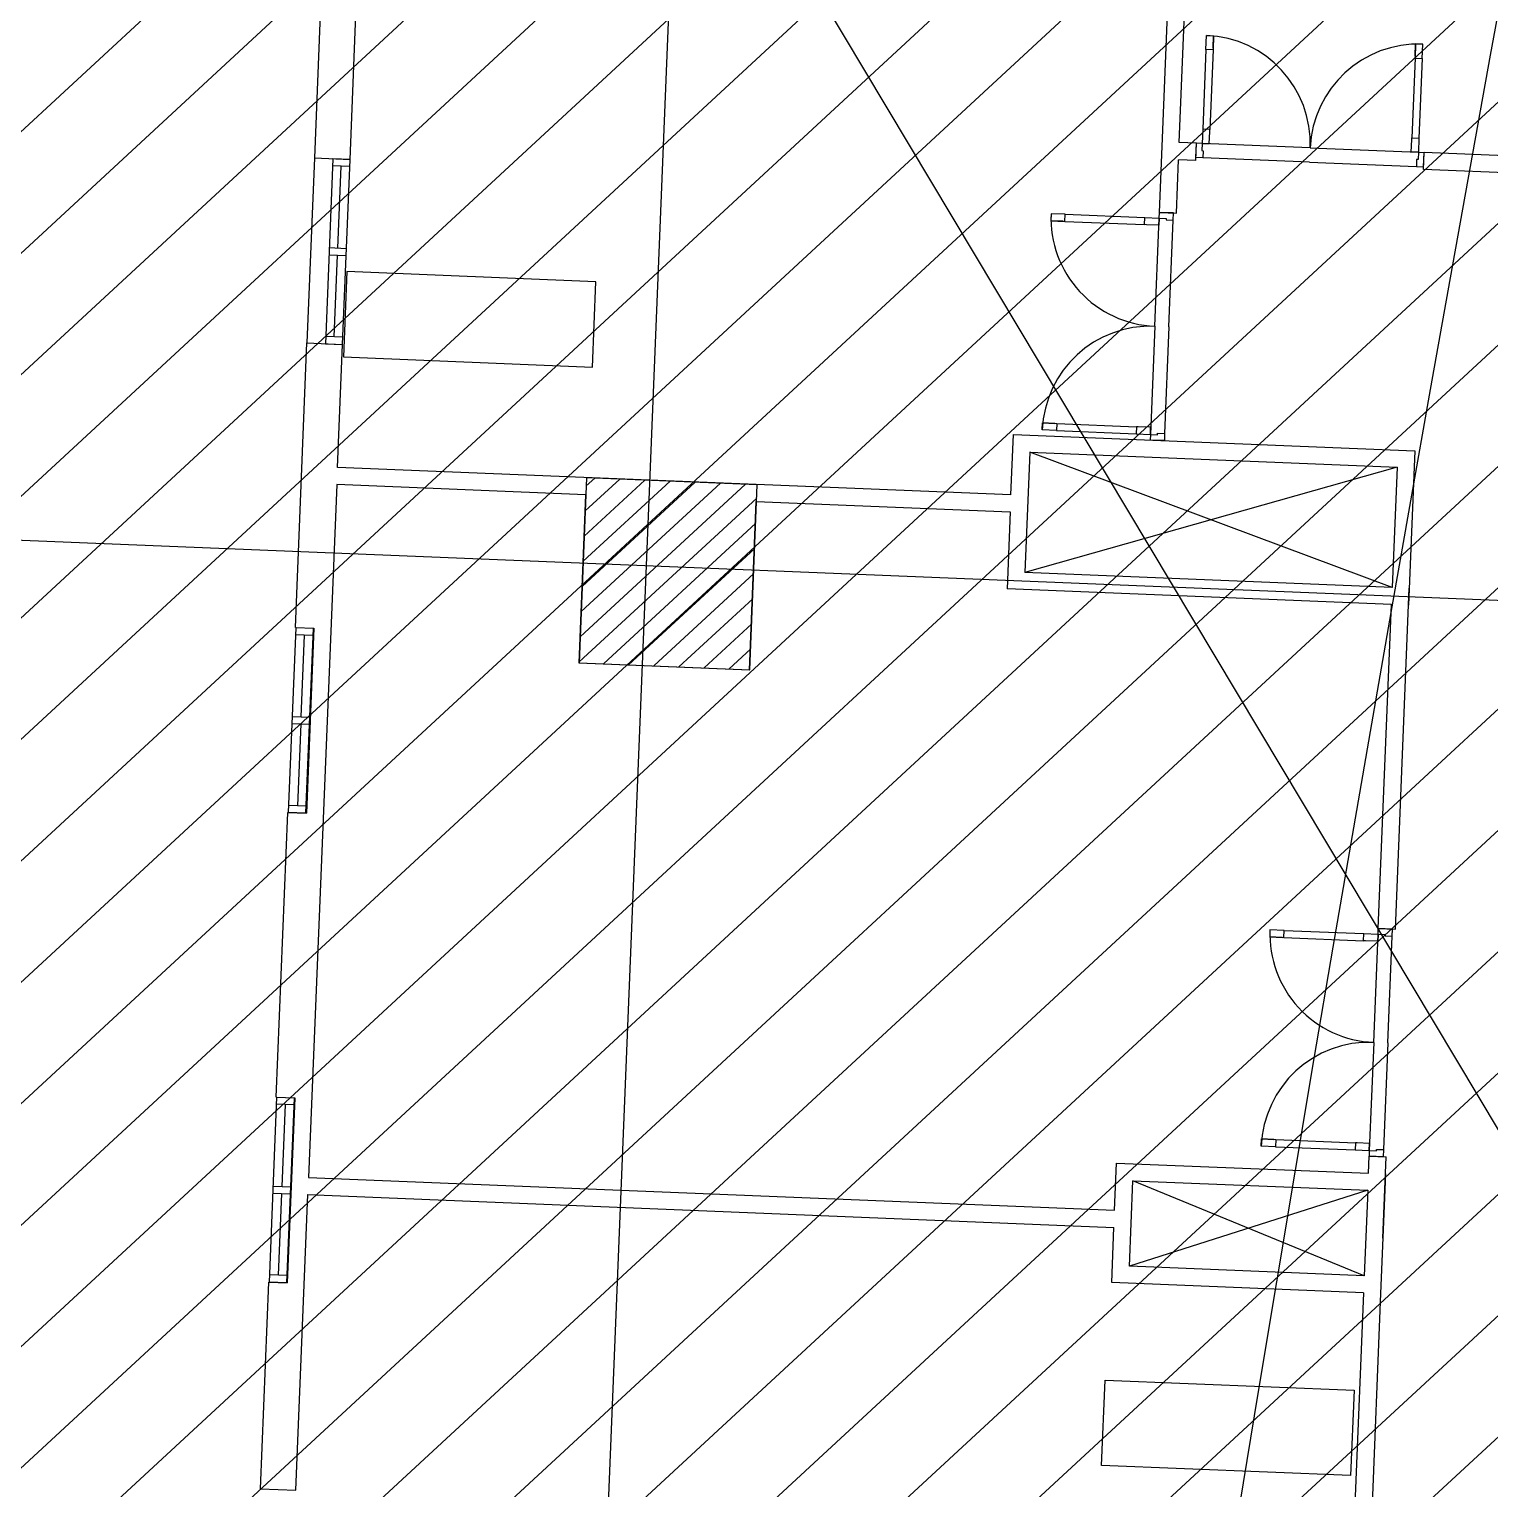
# Model space of a CAD drawing. Extents: x -678889171 to 586587, y -792238163 to 335485.
# Drawn here: x -678784306 to -678774048, y -791946020 to -791935771 of the extents above; entities that cross this region are included whole.
import ezdxf
from ezdxf.enums import TextEntityAlignment as Align

# ---------------------------------------------------------------- set-up
doc = ezdxf.new("R2010")
doc.units = 0
doc.header["$MEASUREMENT"] = 0
for name, color, linetype in [('A-FLOR-PATT', 252, 'Continuous'), ('A-SITE-PATT', 252, 'Continuous'), ('A-WALL', 252, 'Continuous')]:
    doc.layers.add(name, color=color, linetype=linetype)
doc.layers.add('BASEMENT3 LAYOUT$0$HATCH2', color=252, linetype='Continuous', lineweight=15)
doc.styles.add('Ground floor Towers$0$$Bas01-Rname$0$EN-SC', font='swissc.ttf')
doc.styles.add('Ground floor Towers$0$$Bas01-Rname$0$EN-SCL', font='swisscl.ttf')
doc.styles.add('Ground floor Towers$0$04-Ground Floor$0$V2-lower ground$0$LEVEL  FOR LICENSE LOWER GR$0$$LG- LEVEL$0$AR-SR', font='sarb.shx')

# ---------------------------------------------------------------- blocks, each defined once
blk = doc.blocks.new('A$C61C61320')
at = {"layer": 'BASEMENT3 LAYOUT$0$HATCH2'}
h = blk.add_hatch(dxfattribs=at)
h.set_pattern_fill('ANSI31', color=256, scale=5000, style=0)
h.set_pattern_definition([(45, (1320016.062358054, 343948.7931753235), (-441.9417382415922, 441.9417382415922), [])])
h.paths.add_polyline_path([(11086.00013759569, 20764.88754983409), (-87874.57371154218, 20764.88754983409), (-87874.57371154218, -14411.92520058152), (11086.00013759569, -14411.92520058152)])
blk = doc.blocks.new('GR')
at = {"layer": 'A-FLOR-PATT'}
for p, q in [((49525, 196905), (245.3918416806846, 272191.5239476775)), ((14105, 206210), (14105, 268485)), ((14105, 206210), (14105, 268485)), ((17723.0787533252, 248476.1967591683), (17723.0787533252, 253020.657633461)), ((17603.0787533252, 247980.6574945193), (17603.0787533252, 252780.6574907666)), ((11658.198905193, 250121.6429360303), (11658.19890457432, 248121.6426740166)), ((11908.19892533919, 248121.6426783884), (11908.19892551177, 250121.6429404022)), ((17883.07875332521, 249136.1967591683), (17883.07875332521, 249236.1967591683)), ((17883.07875332521, 249236.1967591683), (17933.07875332518, 249236.1967591683)), ((17933.07875332518, 249236.1967591683), (17933.07875332518, 249149.1967591683)), ((17933.07875332518, 249149.1967591683), (17933.07875332518, 249236.1967591683)), ((17933.07875332518, 249236.1967591683), (17933.07875332518, 249136.1967591683)), ((19403.07875332521, 249236.1967591683), (19353.07875332524, 249236.1967591683)), ((19353.07875332524, 249236.1967591683), (19353.07875332524, 249149.1967591683)), ((19353.07875332524, 249149.1967591683), (19353.07875332524, 249236.1967591683)), ((19353.07875332524, 249236.1967591683), (19353.07875332524, 249136.1967591683)), ((19403.07875332521, 249136.1967591683), (19403.07875332521, 249236.1967591683)), ((17933.07875332518, 249136.1967591683), (17883.07875332521, 249136.1967591683)), ((17883.07875332521, 249136.1967591683), (17883.07875332521, 248576.1967591683)), ((17933.07875332518, 249136.1967591683), (17933.07875332518, 248576.1967591683)), ((19353.07875332524, 249136.1967591683), (19403.07875332521, 249136.1967591683)), ((19353.07875332524, 249136.1967591683), (19353.07875332524, 248576.1967591683)), ((19403.07875332521, 249136.1967591683), (19403.07875332521, 248576.1967591683)), ((17933.07875332518, 248576.1967591683), (17883.07875332521, 248576.1967591683)), ((17883.07875332521, 248576.1967591683), (17883.07875332521, 248476.1967591683)), ((17933.07875332518, 248563.1967591683), (17933.07875332518, 248576.1967591683)), ((17933.07875332518, 248476.1967591683), (17933.07875332518, 248563.1967591683)), ((19353.07875332524, 248576.1967591683), (19403.07875332521, 248576.1967591683)), ((19353.07875332524, 248563.1967591683), (19353.07875332524, 248576.1967591683)), ((19353.07875332524, 248476.1967591683), (19353.07875332524, 248563.1967591683)), ((19403.07875332521, 248576.1967591683), (19403.07875332521, 248476.1967591683)), ((17843.07875332521, 248476.1967591683), (17723.0787533252, 248476.1967591683)), ((17843.07875332521, 248356.1967936881), (17843.07875332521, 248476.1967591683)), ((17843.07875332521, 248376.1967591683), (17843.07875332521, 248476.1967591683)), ((17883.07875332521, 248476.1967591683), (17843.07875332521, 248476.1967591683)), ((17883.07875332521, 248476.1967591683), (17883.07875332521, 248426.1967591683)), ((17883.07875332521, 248476.1967591683), (17933.07875332518, 248476.1967591683)), ((18643.07875332521, 248476.1967591683), (17883.07875332521, 248476.1967591683)), ((18643.07875332521, 248476.1967591683), (19403.07875332521, 248476.1967591683)), ((19403.07875332521, 248476.1967591683), (19353.07875332524, 248476.1967591683)), ((19403.07875332521, 248476.1967591683), (19403.07875332521, 248426.1967591683)), ((19403.07875332521, 248476.1967591683), (19443.07875332521, 248476.1967591683)), ((22686.11665927804, 248476.1967591683), (19443.07875332521, 248476.1967591683)), ((19443.07875332521, 248356.1968155094), (19443.07875332521, 248476.1967591683)), ((19443.07875332521, 248376.1967591683), (19443.07875332521, 248476.1967591683)), ((17843.07875332521, 248356.1967936881), (17723.0787533252, 248356.1967953239)), ((17723.0787533252, 247980.6574945193), (17723.0787533252, 248356.1967953239)), ((17893.07875332521, 248376.1967591683), (17843.07875332521, 248376.1967591683)), ((17883.07875332521, 248426.1967591683), (17893.07875332521, 248426.1967591683)), ((17893.07875332521, 248426.1967591683), (17893.07875332521, 248376.1967591683)), ((18643.07875332521, 248376.1967591683), (17893.07875332521, 248376.1967591683)), ((18643.07875332521, 248376.1967591683), (19393.07875332521, 248376.1967591683)), ((19393.07875332521, 248426.1967591683), (19393.07875332521, 248376.1967591683)), ((19403.07875332521, 248426.1967591683), (19393.07875332521, 248426.1967591683)), ((19393.07875332521, 248376.1967591683), (19443.07875332521, 248376.1967591683)), ((23526.11689777159, 248356.1967625763), (19443.07875332521, 248356.1968155094)), ((11658.19890457432, 248121.6426740166), (11908.19892533919, 248121.6426783884)), ((11658.19885321676, 248121.6426763348), (11658.19885860961, 246821.6426763348)), ((11908.19885861057, 248121.6426763347), (11788.19885861057, 248121.6426763347)), ((11788.19885861057, 248121.6426763347), (11788.19885861027, 246821.6426763348)), ((11907.96076655021, 248071.6426763347), (11788.19885861057, 248071.6426763347)), ((11848.0798125804, 247496.6426763347), (11848.0798125804, 248071.6426763347)), ((11908.19885861027, 246821.6426763348), (11908.19885861057, 248121.6426763347)), ((16943.07875332517, 247940.6574945193), (16843.0787533252, 247940.6574945193)), ((16843.0787533252, 247940.6574945193), (16843.0787533252, 247890.6574945193)), ((16943.07875332517, 247890.6574945193), (16943.07875332517, 247940.6574945193)), ((16943.07875332517, 247940.6574945193), (17503.07875332523, 247940.6574945193)), ((17503.07875332523, 247890.6574945193), (17503.07875332523, 247940.6574945193)), ((17503.07875332523, 247940.6574945193), (17603.0787533252, 247940.6574945193)), ((17703.07875332513, 247980.6574945193), (17603.0787533252, 247980.6574945193)), ((17603.0787533252, 247940.6574945193), (17603.0787533252, 247980.6574945193)), ((17603.0787533252, 247980.6574945193), (17723.0787533252, 247980.6574945193)), ((17603.0787533252, 247940.6574945193), (17653.07875332518, 247940.6574945193)), ((17603.0787533252, 247940.6574945193), (17603.0787533252, 247890.6574945193)), ((17603.0787533252, 247180.6574945193), (17603.0787533252, 247940.6574945193)), ((17653.07875332518, 247940.6574945193), (17653.07875332518, 247930.6574945193)), ((17703.07875332513, 247930.6574945193), (17703.07875332513, 247980.6574945193)), ((16843.0787533252, 247890.6574945193), (16930.07875332518, 247890.6574945193)), ((16930.07875332518, 247890.6574945193), (16843.0787533252, 247890.6574945193)), ((16843.0787533252, 247890.6574945193), (16943.07875332517, 247890.6574945193)), ((16943.07875332517, 247890.6574945193), (17503.07875332523, 247890.6574945193)), ((17516.07875332523, 247890.6574945193), (17503.07875332523, 247890.6574945193)), ((17603.0787533252, 247890.6574945193), (17516.07875332523, 247890.6574945193)), ((17653.07875332518, 247930.6574945193), (17703.07875332513, 247930.6574945193)), ((17703.07875332513, 247180.6574945193), (17703.07875332513, 247930.6574945193)), ((11788.19885861041, 247496.6426763347), (11908.19885861041, 247496.6426763347)), ((11788.19885861041, 247446.6426763347), (11908.19885861041, 247446.6426763347)), ((11848.0798125804, 246871.6426763347), (11848.0798125804, 247446.6426763347)), ((13668.99656924566, 247333.7206412135), (11918.99693948633, 247333.7206412135)), ((11918.99693948633, 247333.7206412135), (11918.99693948633, 246733.7206412135)), ((13668.99656924566, 246733.7206412135), (13668.99656924566, 247333.7206412135)), ((17603.0787533252, 247180.6574945193), (17603.0787533252, 246420.6574945193)), ((17703.07875332513, 247180.6574945193), (17703.07875332513, 246430.6574945193)), ((11658.19890371516, 244821.4255905132), (11658.1989037864, 246821.6426740166)), ((11658.19890378639, 246821.6426740166), (11908.19892523138, 246821.6426783884)), ((11908.19885861028, 246871.6426763347), (11788.19885861057, 246871.6426763347)), ((11788.19885861027, 246821.6426763348), (11908.19885861027, 246821.6426763348)), ((11908.19892515673, 245956.1974859092), (11908.19892523138, 246821.6426783884)), ((11918.99693948633, 246733.7206412135), (13668.99656924566, 246733.7206412135)), ((16843.0787533252, 246420.6574945193), (16843.0787533252, 246470.6574945193)), ((16843.0787533252, 246470.6574945193), (16930.07875332518, 246470.6574945193)), ((16930.07875332518, 246470.6574945193), (16843.0787533252, 246470.6574945193)), ((16843.0787533252, 246470.6574945193), (16943.07875332517, 246470.6574945193)), ((16943.07875332517, 246420.6574945193), (16843.0787533252, 246420.6574945193)), ((16943.07875332517, 246470.6574945193), (16943.07875332517, 246420.6574945193)), ((16943.07875332517, 246470.6574945193), (17503.07875332523, 246470.6574945193)), ((16943.07875332517, 246420.6574945193), (17503.07875332523, 246420.6574945193)), ((17503.07875332523, 246470.6574945193), (17503.07875332523, 246420.6574945193)), ((17516.07875332523, 246470.6574945193), (17503.07875332523, 246470.6574945193)), ((17503.07875332523, 246420.6574945193), (17603.0787533252, 246420.6574945193)), ((17603.0787533252, 246470.6574945193), (17516.07875332523, 246470.6574945193)), ((17603.0787533252, 246420.6574945193), (17603.0787533252, 246470.6574945193)), ((17603.0787533252, 246420.6574945193), (17653.07875332518, 246420.6574945193)), ((17603.0787533252, 246420.6574945193), (17603.0787533252, 246380.6574945193)), ((17653.07875332518, 246430.6574945193), (17703.07875332513, 246430.6574945193)), ((17653.07875332518, 246420.6574945193), (17653.07875332518, 246430.6574945193)), ((17703.07875332513, 246430.6574945193), (17703.07875332513, 246380.6574945193)), ((16641.4428745901, 246380.6574945193), (19463.52326548564, 246380.6574945193)), ((16641.44304126457, 245956.1974850248), (16641.4428745901, 246380.6574945193)), ((17703.07875332513, 246380.6574945193), (17603.0787533252, 246380.6574945193)), ((19463.52326548564, 246380.6574945193), (19463.52283964659, 245296.1983826223)), ((16761.44282746921, 246260.6574945193), (16761.44282746921, 245416.2281330466)), ((16761.44282746921, 246260.6574945193), (19343.52321836473, 246260.6574945193)), ((19343.52286479119, 246260.6574945193), (16761.44282746921, 245416.1983826223)), ((19343.52288676765, 245416.1984498192), (16761.44282746921, 246260.6574945193)), ((19343.52321836473, 246260.6574945193), (19343.52288676748, 245416.1983826223)), ((16641.44304126457, 245956.1974850248), (11908.19892515673, 245956.1974859092)), ((13659.29500276936, 245955.3808617145), (13659.29500276936, 244655.3808617145)), ((14859.29500276936, 245955.3808617145), (13659.29500276936, 245955.3808617145)), ((13659.29500276921, 245898.7284423084), (13715.94742217544, 245955.3808617146)), ((13659.29500276921, 245721.9517470117), (13892.72411747207, 245955.3808617146)), ((13659.29500276921, 245545.1750517151), (14069.5008127687, 245955.3808617146)), ((13659.29500276921, 245368.3983564185), (14246.27750806534, 245955.3808617146)), ((13659.29500276921, 245191.6216611218), (14423.05420336197, 245955.3808617146)), ((13659.29500276921, 245014.8449658252), (14599.83089865861, 245955.3808617146)), ((13659.29500276921, 244838.0682705286), (14776.60759395518, 245955.3808617145)), ((14859.29500276936, 244655.3808617145), (14859.29500276936, 245955.3808617145)), ((13656.63288580543, 245836.1974852248), (11908.19892522916, 245836.1974852248)), ((11908.19892522916, 245836.1974852248), (11908.19892395634, 240966.1981963088)), ((13656.63288580543, 245836.1974852248), (13656.55297853902, 244655.3808617145)), ((13659.29500276933, 244661.2915752321), (14859.29500276939, 245861.2915752321)), ((14856.55980091989, 245836.1890110109), (16641.44266078807, 245836.1805476138)), ((14856.55980091997, 244655.3808617145), (14856.55980091989, 245836.1890110109)), ((16641.44266078807, 245836.1805476138), (16641.44244876273, 245296.2281330466)), ((13830.16098454857, 244655.3808617147), (14859.29500276939, 245684.5148799355)), ((14006.9376798452, 244655.3808617147), (14859.29500276939, 245507.7381846388)), ((19343.52288676748, 245416.1983826223), (16761.44282746921, 245416.1983826223)), ((19463.52326548564, 243018.5346703608), (19463.52326548564, 245416.2281330466)), ((58315, 245355), (-5250, 245355)), ((14183.71437514183, 244655.3808617147), (14859.29500276939, 245330.9614893422)), ((19343.52326548846, 245296.2281330465), (16641.44244876273, 245296.2281330466)), ((19343.52304971145, 243018.5346703608), (19343.52326548846, 245296.2281330465)), ((14360.49107043847, 244655.3808617147), (14859.29500276939, 245154.1847940456)), ((14537.2677657351, 244655.3808617147), (14859.29500276939, 244977.4080987489)), ((11658.19890371516, 244821.4255905132), (11788.19892495359, 244821.425588195)), ((11663.19849490043, 243521.4255904241), (11663.19849490012, 244821.425590424)), ((11663.19849490012, 244821.425590424), (11783.19849490012, 244821.425590424)), ((11783.19849490014, 244771.4255904241), (11663.19849490043, 244771.4255904241)), ((11723.07944887025, 244771.4255904241), (11723.07944887025, 244196.4255904241)), ((11783.19849490012, 244821.425590424), (11783.19849490043, 243521.4255904241)), ((11788.19892495359, 244821.425588195), (11788.19892461731, 243521.4224683981)), ((14714.04446103174, 244655.3808617147), (14859.29500276939, 244800.6314034523)), ((13656.55297853902, 244655.3808617145), (14856.55980091997, 244655.3808617145)), ((13659.29500276936, 244655.3808617145), (14859.29500276936, 244655.3808617145)), ((11663.19849490027, 244196.4255904241), (11783.19849490027, 244196.4255904241)), ((11663.19849490027, 244146.4255904241), (11783.19849490027, 244146.4255904241)), ((11723.07944887025, 244146.4255904241), (11723.07944887025, 243571.4255904241)), ((11658.19890359592, 241521.6457938135), (11658.19890366715, 243521.4224707163)), ((11658.19890366715, 243521.4224707163), (11788.19892461731, 243521.4224683981)), ((11782.96040284007, 243571.4255904241), (11663.19849490043, 243571.4255904241)), ((11783.19849490043, 243521.4255904241), (11663.19849490043, 243521.4255904241)), ((19343.52304971145, 243018.5346703608), (19463.52326548564, 243018.5346703608)), ((19443.52304971138, 243018.5346703608), (19343.52304971145, 243018.5346703608)), ((19343.52304971145, 242978.5346703608), (19343.52304971145, 243018.5346703608)), ((19443.52304971138, 242968.5346703608), (19443.52304971138, 243018.5346703608)), ((18683.52304971141, 242978.5346703608), (18583.52304971145, 242978.5346703608)), ((18583.52304971145, 242978.5346703608), (18583.52304971145, 242928.5346703608)), ((18583.52304971145, 242928.5346703608), (18670.52304971142, 242928.5346703608)), ((18670.52304971142, 242928.5346703608), (18583.52304971145, 242928.5346703608)), ((18583.52304971145, 242928.5346703608), (18683.52304971141, 242928.5346703608)), ((18683.52304971141, 242928.5346703608), (18683.52304971141, 242978.5346703608)), ((18683.52304971141, 242978.5346703608), (19243.52304971148, 242978.5346703608)), ((18683.52304971141, 242928.5346703608), (19243.52304971148, 242928.5346703608)), ((19243.52304971148, 242928.5346703608), (19243.52304971148, 242978.5346703608)), ((19243.52304971148, 242978.5346703608), (19343.52304971145, 242978.5346703608)), ((19256.52304971148, 242928.5346703608), (19243.52304971148, 242928.5346703608)), ((19343.52304971145, 242928.5346703608), (19256.52304971148, 242928.5346703608)), ((19343.52304971145, 242978.5346703608), (19393.52304971143, 242978.5346703608)), ((19343.52304971145, 242978.5346703608), (19343.52304971145, 242928.5346703608)), ((19343.52304971145, 242218.5346703608), (19343.52304971145, 242978.5346703608)), ((19393.52304971143, 242978.5346703608), (19393.52304971143, 242968.5346703608)), ((19393.52304971143, 242968.5346703608), (19443.52304971138, 242968.5346703608)), ((19443.52304971138, 242218.5346703608), (19443.52304971138, 242968.5346703608)), ((19343.52304971145, 242218.5346703608), (19343.52304971145, 241458.5346703608)), ((19443.52304971138, 242218.5346703608), (19443.52304971138, 241468.5346703608)), ((11658.19890359592, 241521.6457938135), (11788.19944676857, 241521.6457914953)), ((11663.1990167154, 240221.6457937243), (11663.1990167151, 241521.6457937243)), ((11663.1990167151, 241521.6457937243), (11783.1990167151, 241521.6457937243)), ((11783.19901671511, 241471.6457937243), (11663.1990167154, 241471.6457937243)), ((11723.07997068523, 241471.6457937243), (11723.07997068523, 240896.6457937243)), ((11783.1990167151, 241521.6457937243), (11783.1990167154, 240221.6457937243)), ((11788.19944676857, 241521.6457914953), (11788.19944643229, 240221.6426716984)), ((18583.52304971145, 241458.5346703608), (18583.52304971145, 241508.5346703607)), ((18583.52304971145, 241508.5346703607), (18670.52304971142, 241508.5346703607)), ((18670.52304971142, 241508.5346703607), (18583.52304971145, 241508.5346703607)), ((18583.52304971145, 241508.5346703607), (18683.52304971141, 241508.5346703607)), ((18683.52304971141, 241508.5346703607), (18683.52304971141, 241458.5346703608)), ((18683.52304971141, 241508.5346703607), (19243.52304971148, 241508.5346703607)), ((19243.52304971148, 241508.5346703607), (19243.52304971148, 241458.5346703608)), ((19256.52304971148, 241508.5346703607), (19243.52304971148, 241508.5346703607)), ((19343.52304971145, 241508.5346703607), (19256.52304971148, 241508.5346703607)), ((19343.52304971145, 241458.5346703608), (19343.52304971145, 241508.5346703607)), ((18683.52304971141, 241458.5346703608), (18583.52304971145, 241458.5346703608)), ((18683.52304971141, 241458.5346703608), (19243.52304971148, 241458.5346703608)), ((19243.52304971148, 241458.5346703608), (19343.52304971145, 241458.5346703608)), ((19343.52289813564, 241418.5346703608), (19463.52326548564, 241418.5346703608)), ((19343.52288676746, 241298.5346703608), (19343.52289813564, 241418.5346703608)), ((19343.52304971145, 241458.5346703608), (19393.52304971143, 241458.5346703608)), ((19343.52304971145, 241458.5346703608), (19343.52304971145, 241418.5346703608)), ((19443.52304971138, 241418.5346703608), (19343.52304971145, 241418.5346703608)), ((19393.52304971143, 241468.5346703608), (19443.52304971138, 241468.5346703608)), ((19393.52304971143, 241458.5346703608), (19393.52304971143, 241468.5346703608)), ((19443.52304971138, 241468.5346703608), (19443.52304971138, 241418.5346703608)), ((19463.52326548564, 240846.1981900374), (19463.52326548564, 241418.5346703608)), ((17573.52288676726, 241298.5346703608), (19343.52288676746, 241298.5346703608)), ((17573.52288676726, 240966.1981907351), (17573.52288676726, 241298.5346703608)), ((19463.52288676746, 241298.5346703608), (19463.52288676746, 240458.5346703607)), ((17693.52288676726, 241178.5346703608), (19343.52288676746, 241178.5346703608)), ((17693.52288676726, 240578.5346703607), (17693.52288676726, 241178.5346703607)), ((19343.52288676746, 241178.5346703608), (17693.52288676726, 240578.5346703607)), ((19343.52288676746, 240578.5346703607), (17693.52288676726, 241178.5346703608)), ((19343.52288676746, 241178.5346703608), (19343.52288676746, 240578.5346703607)), ((19343.52326548564, 241178.5348080765), (19343.52326548564, 240578.534532645)), ((11908.19892395634, 240966.1981963088), (17573.52288676726, 240966.1963673292)), ((11663.19901671524, 240896.6457937243), (11783.19901671524, 240896.6457937243)), ((11663.19901671524, 240846.6457937243), (11783.19901671524, 240846.6457937243)), ((11723.07997068523, 240846.6457937243), (11723.07997068523, 240271.6457937243)), ((11908.19866207241, 238768.6977118006), (11908.19900824467, 240846.1981943749)), ((11908.19900824467, 240846.1981943749), (17573.52288676726, 240846.1973800589)), ((17573.52288676726, 240458.5346703607), (17573.52288676726, 240846.1981907352)), ((19343.52288676746, 240578.5346703607), (17693.52288676726, 240578.5346703607)), ((19343.52326548564, 240458.5346703607), (17573.52288676726, 240458.5346703607)), ((19343.52326548564, 240458.5346703607), (19343.52326548564, 238726.1879070061)), ((19463.52326548564, 240458.5346703607), (19463.52326548564, 238726.1879070061)), ((11782.96092465504, 240271.6457937243), (11663.1990167154, 240271.6457937243)), ((11658.19890349785, 238768.6977074288), (11658.19890354961, 240221.6426740166)), ((11658.19890354961, 240221.6426740166), (11788.19944643229, 240221.6426716984)), ((11783.1990167154, 240221.6457937243), (11663.1990167154, 240221.6457937243)), ((17555.1762106703, 239771.7597785428), (19305.17584042963, 239771.7597785428)), ((17555.1762106703, 239171.7597785428), (17555.1762106703, 239771.7597785428)), ((19305.17584042963, 239771.7597785428), (19305.17584042963, 239171.7597785428)), ((19305.17584042963, 239171.7597785428), (17555.1762106703, 239171.7597785428)), ((11658.19890349785, 238768.6977074288), (11908.19866207241, 238768.6977118006))]:
    blk.add_line(p, q, dxfattribs=at)
for centre, radius, start, end in [((632160.654919429, 163506.251165366), 618245.8226879981, 171.0764646735087, 189.9103746877842), ((632160.654919429, 163506.251165366), 613595.8226879981, 171.0737824436527, 189.9862451256833), ((17883.07875332521, 248476.1967591683), 759.9999999999956, 0, 90), ((19403.07875332521, 248476.1967591683), 759.9999999999955, 90, 180), ((17603.0787533252, 247940.6574945193), 759.9999999999955, 180, 270), ((17603.0787533252, 246420.6574945193), 759.9999999999955, 90, 180), ((19343.52304971145, 242978.5346703608), 759.9999999999955, 180, 270), ((19343.52304971145, 241458.5346703608), 759.9999999999955, 90, 180)]:
    blk.add_arc(centre, radius, start, end, dxfattribs=at)
at = {"layer": 'A-FLOR-PATT', "style": 'Ground floor Towers$0$04-Ground Floor$0$V2-lower ground$0$LEVEL  FOR LICENSE LOWER GR$0$$LG- LEVEL$0$AR-SR', "flags": 12}
for tag, p in [('L', (30296.07288644527, 72859.53473235783)), ('P', (30237.50458115668, 72203.99769414036))]:
    blk.add_attdef(tag, text='', height=500, dxfattribs=at).set_placement(p, align=Align.RIGHT)
at = {"layer": 'A-FLOR-PATT'}
for tag, p, height, style in [('N', (85492.25876324323, 56633.4995742733), 250, 'Ground floor Towers$0$$Bas01-Rname$0$EN-SC'), ('N', (89389.48149106537, 56633.4995742733), 250, 'Ground floor Towers$0$$Bas01-Rname$0$EN-SC'), ('N', (94597.61363499537, 56633.4995742733), 250, 'Ground floor Towers$0$$Bas01-Rname$0$EN-SC'), ('AN', (85922.66280553787, 56313.08159666645), 200, 'Ground floor Towers$0$$Bas01-Rname$0$EN-SCL'), ('AN', (89819.88553336001, 56313.08159666645), 200, 'Ground floor Towers$0$$Bas01-Rname$0$EN-SCL'), ('AN', (95028.01767729002, 56313.08159666645), 200, 'Ground floor Towers$0$$Bas01-Rname$0$EN-SCL'), ('SN', (85299.47460008037, 56025.08594095582), 200, 'Ground floor Towers$0$$Bas01-Rname$0$EN-SCL'), ('SN', (89196.69732790251, 56025.08594095582), 200, 'Ground floor Towers$0$$Bas01-Rname$0$EN-SCL'), ('SN', (94404.82947183252, 56025.08594095582), 200, 'Ground floor Towers$0$$Bas01-Rname$0$EN-SCL'), ('F', (85927.04975899268, 56008.67972904726), 200, 'Ground floor Towers$0$$Bas01-Rname$0$EN-SCL'), ('F', (89824.27248681482, 56008.67972904726), 200, 'Ground floor Towers$0$$Bas01-Rname$0$EN-SCL'), ('F', (95032.40463074483, 56008.67972904726), 200, 'Ground floor Towers$0$$Bas01-Rname$0$EN-SCL')]:
    blk.add_attdef(tag, p, '', height=height, dxfattribs=dict(at, style=style))
at = {"layer": 'A-FLOR-PATT', "style": 'Ground floor Towers$0$$Bas01-Rname$0$EN-SCL', "width": 0.8}
for p in [(85305.16036184286, 56295.1433535593), (89202.383089665, 56295.1433535593), (94410.51523359501, 56295.1433535593)]:
    blk.add_attdef('FN', p, '', height=250, dxfattribs=at)

msp = doc.modelspace()

# ---------------------------------------------------------------- block references
at = {"layer": 'A-SITE-PATT', "rotation": 357.6731745000001}
msp.add_blockref('A$C61C61320', (-678706236.4347705, -791940527.995869, -212772), dxfattribs=at)

# ---------------------------------------------------------------- next in the draw order: block references
at = {"layer": 'A-WALL', "rotation": 357.6731745000001}
msp.add_blockref('GR', (-678804025.0995113, -792184118.4910543, -212772), dxfattribs=at)

doc.saveas('drawing.dxf')
